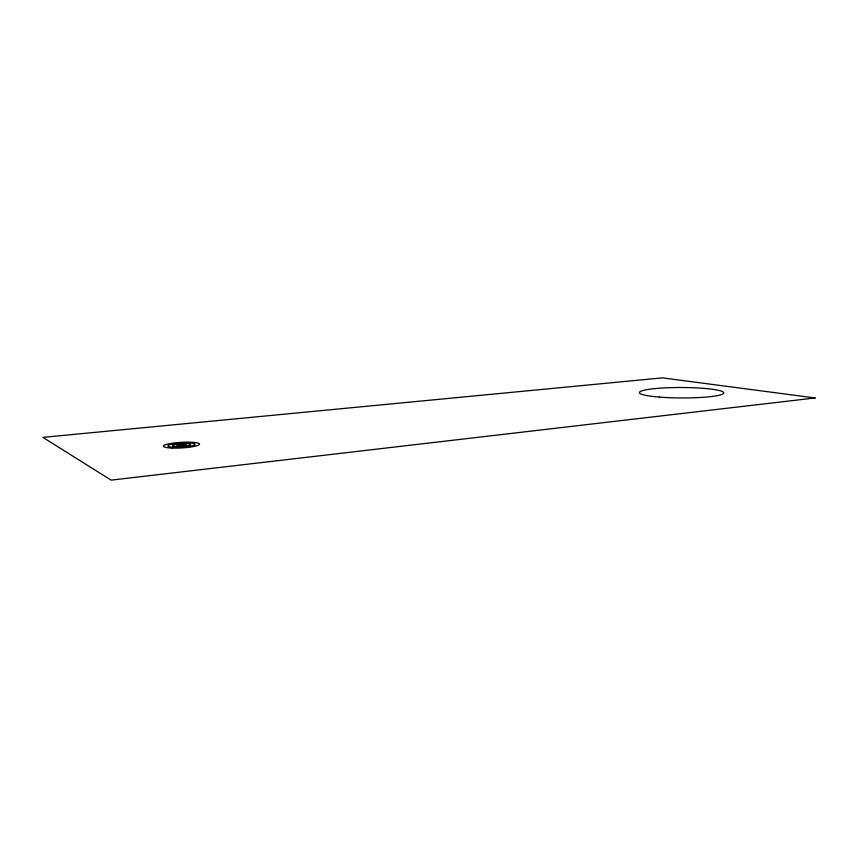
<?xml version="1.0" encoding="UTF-8"?>
<svg xmlns="http://www.w3.org/2000/svg" width="858" height="858" viewBox="0 0 858 858"><rect width="100%" height="100%" fill="white"/><g stroke="black" fill="none" stroke-linecap="round" stroke-linejoin="round"><path stroke-width="1.29" d="M815.1 397.962L111.122 480.137L42.9 437.376L662.355 377.863L815.1 397.962M171.857 448.058A18.082 2.81 -3.3 0 0 199.517 444.229A18.082 2.81 -3.3 0 0 173.048 443.125A18.082 2.81 -3.3 0 0 171.857 448.058M174.249 447.308A13.567 2.102 -3.3 0 0 195.034 444.444A13.567 2.102 -3.3 0 0 175.225 443.597A13.567 2.102 -3.3 0 0 174.249 447.308M176.651 446.568A9.041 1.405 -3.3 0 0 190.54 444.659A9.041 1.405 -3.3 0 0 177.37 444.09A9.041 1.405 -3.3 0 0 176.651 446.568M179.086 445.828A4.526 0.697 -3.3 0 0 186.036 444.873A4.526 0.697 -3.3 0 0 179.472 444.583A4.526 0.697 -3.3 0 0 179.086 445.828M659.266 397.093A42.214 5.234 0.2 0 0 723.787 393.028A42.214 5.234 0.2 0 0 661.732 388.052A42.214 5.234 0.2 0 0 659.266 397.093"/></g></svg>
